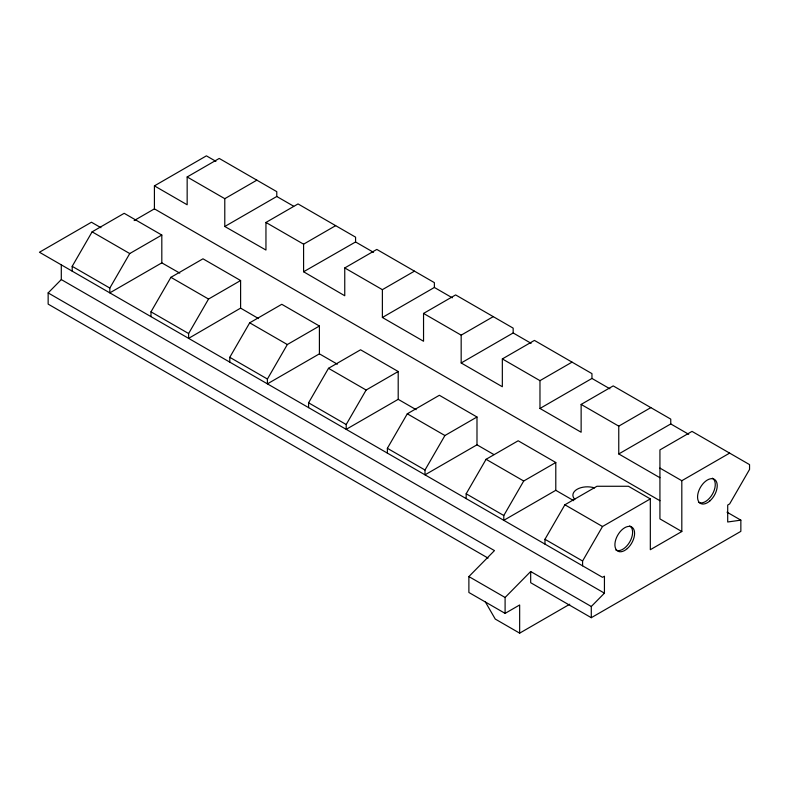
<?xml version="1.0" encoding="UTF-8"?>
<svg xmlns="http://www.w3.org/2000/svg" width="789" height="789" viewBox="0 0 789 789"><rect width="100%" height="100%" fill="white"/><g stroke="black" fill="none" stroke-linecap="round" stroke-linejoin="round"><path stroke-width="1.18" d="M72.194 271.15L72.194 266.327L92.116 231.838L124.189 213.316L161.814 235.043L161.814 262.855L109.819 292.867L109.819 288.054L129.741 253.555L161.814 235.043M150.995 316.636L150.995 311.823L170.907 277.324L202.98 258.812L240.606 280.529L240.606 308.124L258.555 318.578M240.606 308.124L188.62 338.363L188.62 333.54L208.533 299.051L240.606 280.529M229.786 362.131L229.786 357.309L249.699 322.819L281.781 304.298L319.407 326.025L319.407 353.837L267.412 383.858L267.412 379.036L287.324 344.546L319.407 326.025M308.578 407.617L308.578 402.804L328.5 368.315L360.573 349.793L398.198 371.511L398.198 399.333L346.203 429.344L346.203 424.531L366.126 390.032L398.198 371.511M387.379 453.113L387.379 448.3L407.292 413.801L439.365 395.279L476.99 417.006L476.99 444.818L425.005 474.84L425.005 470.017L444.917 435.528L476.99 417.006M466.171 498.609L466.171 493.786L486.083 459.297L518.166 440.775L555.791 462.502L555.791 490.314L503.796 520.326L503.796 515.513L523.709 481.014L555.791 462.502M544.962 544.094L544.962 539.281L564.885 504.782L596.957 486.271L628.448 486.271L650.323 498.904L650.323 549.706L681.814 531.53L681.814 480.718L729.638 453.113M582.588 565.821L582.588 561.009L602.51 526.51L650.323 498.904M488.075 558.109L48.149 304.12L48.149 292.916L61.295 279.572L61.295 265.045M485.225 601.682L495.255 619.059L519.655 633.153L519.655 604.976L505.098 613.378L468.883 592.48L468.883 576.572L494.466 550.604L48.149 292.916M505.098 613.378L505.098 597.48L530.681 571.512L591.286 606.504L591.286 617.698L530.681 582.706L530.681 571.512M591.286 606.504L604.433 593.16L604.433 576.207L602.51 577.321L39.45 252.243L91.445 222.222L100.953 227.715M659.929 500.719L154.417 208.858L154.417 185.869L206.412 155.847L215.91 161.341M187.161 176.963L219.234 158.441L276.781 191.658L276.781 196.481L224.786 226.492L224.786 198.68L187.161 176.963L187.161 204.775L154.417 185.869M134.14 220.575L154.417 208.858M224.786 198.68L256.869 180.158M224.786 226.492L265.952 250.044L265.952 222.449L298.035 203.927L355.573 237.154L355.573 241.967L373.522 252.332M265.952 222.449L303.587 244.176L335.66 225.654M344.754 267.944L376.826 249.423L434.374 282.64L434.374 287.462L382.379 317.484L382.379 289.662L344.754 267.944L344.754 295.757L303.587 271.761L303.587 244.176M382.379 289.662L414.452 271.15M423.545 313.43L455.628 294.918L513.166 328.135L513.166 332.958L461.171 362.97L461.171 335.157L423.545 313.43L423.545 341.243L382.379 317.484M461.171 335.157L493.253 316.636M502.337 358.926L534.419 340.404L591.957 373.631L591.957 378.444L539.972 408.465L539.972 380.653L502.337 358.926L502.337 386.738L461.171 362.97M539.972 380.653L572.045 362.131M581.138 404.422L613.211 385.9L670.758 419.117L670.758 423.94L618.763 453.951L618.763 426.139L581.138 404.422L581.138 432.234L539.972 408.465M618.763 426.139L650.836 407.617M519.655 633.153L569.757 604.226M591.286 617.698L740.851 531.352L740.851 520.148L727.024 512.169M303.587 271.761L355.573 241.967M740.851 520.148L727.705 521.993L727.705 505.039L729.638 503.924L749.55 469.425L749.55 464.613L692.012 431.386L659.929 449.908L659.929 518.896L681.814 531.53M161.814 262.855L179.764 273.112M276.781 196.481L293.666 206.225M434.374 287.462L452.314 297.818M513.166 332.958L531.105 343.314M591.957 378.444L609.907 388.809M670.758 423.94L688.698 434.295M659.929 468.084L681.814 480.718M618.763 453.951L659.929 477.72M319.407 353.837L337.347 364.193M398.198 399.333L416.148 409.688M476.99 444.818L493.884 454.572M555.791 490.314L573.731 500.67M92.116 231.838L129.741 253.555M170.907 277.324L208.533 299.051M249.699 322.819L287.324 344.546M328.5 368.315L366.126 390.032M407.292 413.801L444.917 435.528M486.083 459.297L523.709 481.014M564.885 504.782L602.51 526.51M72.194 266.327L109.819 288.054M150.995 311.823L188.62 333.54M229.786 357.309L267.412 379.036M308.578 402.804L346.203 424.531M387.379 448.3L425.005 470.017M466.171 493.786L503.796 515.513M544.962 539.281L582.588 561.009M61.295 279.572L604.433 593.16M468.883 576.572L505.098 597.48M629.73 525.888A13.916 8.038 -60 0 1 629.73 541.954A13.916 8.038 -60 0 1 615.824 549.992M712.388 478.173A13.916 8.038 -60 0 1 712.388 494.239A13.916 8.038 -60 0 1 698.472 502.268M574.826 499.348A14.468 8.354 0 0 1 577.124 489.269A14.468 8.354 0 0 1 594.59 487.937M627.294 548.582A13.916 8.038 -60 0 0 631.703 527.022A13.916 8.038 -60 0 0 615.242 541.619A13.916 8.038 -60 0 0 627.294 548.582M709.942 500.857A13.916 8.038 -60 0 0 714.351 479.308A13.916 8.038 -60 0 0 697.89 493.904A13.916 8.038 -60 0 0 709.942 500.857"/></g></svg>
